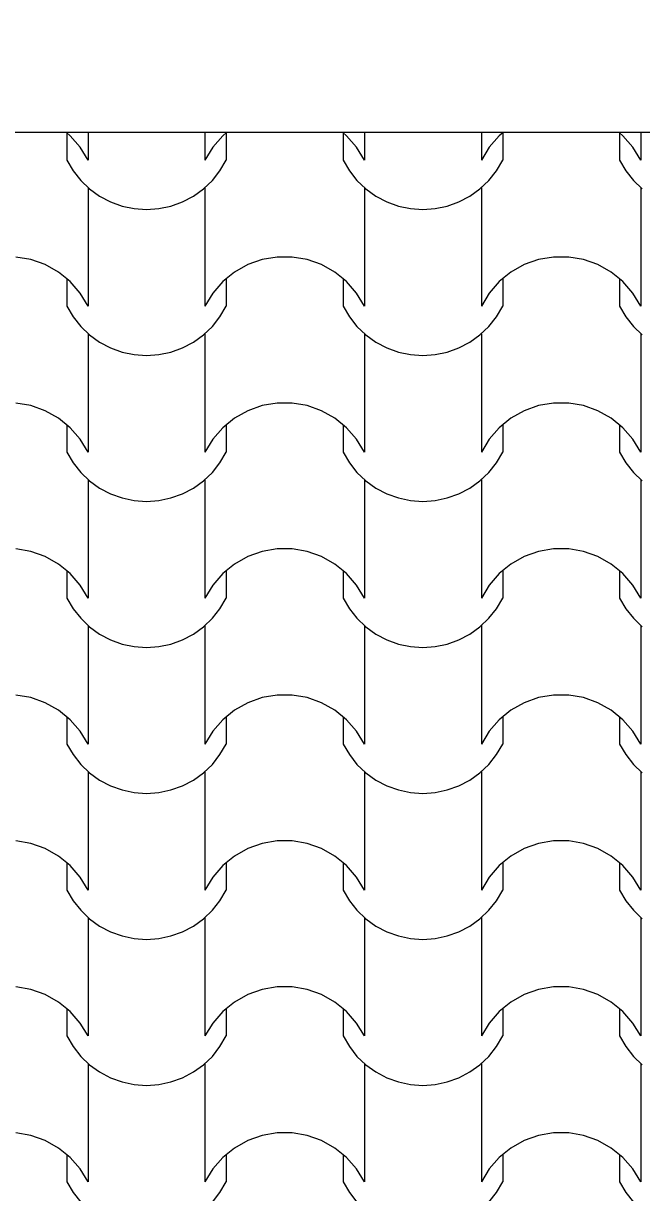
# Model space of a CAD drawing. Header units: millimetres. Extents: x 318905 to 439572, y -5133 to 105868.
# Drawn here: x 363865 to 364502, y 6543 to 7747 of the extents above; entities that cross this region are included whole.
import ezdxf

# ---------------------------------------------------------------- set-up
doc = ezdxf.new("R2010")
doc.units = ezdxf.units.MM
doc.header["$MEASUREMENT"] = 0
for name, color, linetype, lineweight in [('0_Stylo_No__98', 154, 'Continuous', 0), ('2D -  Dessin général_Stylo_No__1', 7, 'Continuous', 5), ('OMBRES_Stylo_No__1', 7, 'Continuous', 5)]:
    doc.layers.add(name, color=color, linetype=linetype, lineweight=lineweight)
doc.layers.add('OMBRES_Stylo_No__82', color=7, linetype='Continuous', lineweight=13, true_color=0xaaaaaa)
doc.styles.add('STYLE_GENERE_3', font='')
doc.styles.get('STYLE_GENERE_3').set_extended_font_data('Arial')
doc.dimstyles.new('STYLE_GENERE__1', dxfattribs={"dimtxt": 200, "dimasz": 142.5, "dimexe": 0.18, "dimexo": 500, "dimgap": 0.09, "dimtad": 0, "dimtih": 1, "dimtoh": 1, "dimlfac": 0.001, "dimzin": 0, "dimdsep": 46, "dimtxsty": 'STYLE_GENERE_3', "dimblk": 'ARROWHEAD_6', "dimblk1": 'ARROWHEAD_6', "dimblk2": 'ARROWHEAD_6', "dimcen": 0.09, "dimclrd": 154, "dimclre": 154, "dimclrt": 154, "dimazin": 0, "dimtfac": 1, "dimtdec": 4, "dimtmove": 0, "dimatfit": 3, "dimfxl": 0, "dimtolj": 1, "dimtzin": 0, "dimarcsym": 0})

# ---------------------------------------------------------------- blocks, each defined once
blk = doc.blocks.new('*X107')
at = {"layer": 'OMBRES_Stylo_No__82', "linetype": 'Continuous'}
for p, q in [((363913.6, 7631.3), (363909.7, 7634.5)), ((363910, 7634.2), (363910, 7606.2)), ((363932, 7634.5), (363932, 7606.2)), ((364052.3, 7634.5), (364052.3, 7606.2)), ((364074.6, 7634.5), (364070.7, 7631.3)), ((364074.3, 7634.2), (364074.3, 7606.2)), ((364198.1, 7631.3), (364194.2, 7634.5)), ((364194.5, 7634.2), (364194.5, 7606.2)), ((364216.5, 7634.5), (364216.5, 7606.2)), ((364336.8, 7634.5), (364336.8, 7606.2)), ((364359.1, 7634.5), (364355.2, 7631.3)), ((364358.8, 7634.2), (364358.8, 7606.2)), ((364482.6, 7631.3), (364478.7, 7634.5)), ((364479, 7634.2), (364479, 7606.2)), ((364501, 7634.5), (364501, 7606.2)), ((363923.9, 7619.5), (363913.6, 7631.3)), ((364070.7, 7631.3), (364060.4, 7619.5)), ((364208.4, 7619.5), (364198.1, 7631.3)), ((364355.2, 7631.3), (364344.9, 7619.5)), ((364492.9, 7619.5), (364482.6, 7631.3)), ((363932, 7606.2), (363923.9, 7619.5)), ((364060.4, 7619.5), (364052.3, 7606.2)), ((364216.5, 7606.2), (364208.4, 7619.5)), ((364344.9, 7619.5), (364336.8, 7606.2)), ((364501, 7606.2), (364492.9, 7619.5)), ((363910, 7606.2), (363916.5, 7595.2)), ((364067.8, 7595.2), (364074.3, 7606.2)), ((364194.5, 7606.2), (364201, 7595.2)), ((364352.3, 7595.2), (364358.8, 7606.2)), ((364479, 7606.2), (364485.4, 7595.2)), ((363916.5, 7595.2), (363924.4, 7585.3)), ((364060, 7585.3), (364067.8, 7595.2)), ((364201, 7595.2), (364208.8, 7585.3)), ((364344.4, 7585.3), (364352.3, 7595.2)), ((364485.4, 7595.2), (364493.3, 7585.3)), ((363924.4, 7585.3), (363933.6, 7576.5)), ((363932, 7577.8), (363932, 7516.8)), ((363933.6, 7576.5), (363943.9, 7569.1)), ((364040.5, 7569.1), (364050.8, 7576.5)), ((364050.8, 7576.5), (364060, 7585.3)), ((364052.3, 7577.8), (364052.3, 7516.8)), ((364208.8, 7585.3), (364218, 7576.5)), ((364216.5, 7577.8), (364216.5, 7516.8)), ((364218, 7576.5), (364228.3, 7569.1)), ((364324.9, 7569.1), (364335.2, 7576.5)), ((364335.2, 7576.5), (364344.4, 7585.3)), ((364336.8, 7577.8), (364336.8, 7516.8)), ((364493.3, 7585.3), (364502.5, 7576.5)), ((364501, 7577.8), (364501, 7516.8)), ((363943.9, 7569.1), (363955.1, 7563.1)), ((363955.1, 7563.1), (363967.1, 7558.8)), ((364017.3, 7558.8), (364029.2, 7563.1)), ((364029.2, 7563.1), (364040.5, 7569.1)), ((364228.3, 7569.1), (364239.6, 7563.1)), ((364239.6, 7563.1), (364251.5, 7558.8)), ((364301.7, 7558.8), (364313.7, 7563.1)), ((364313.7, 7563.1), (364324.9, 7569.1)), ((363967.1, 7558.8), (363979.5, 7556.2)), ((363979.5, 7556.2), (363992.2, 7555.3)), ((363992.2, 7555.3), (364004.8, 7556.2)), ((364004.8, 7556.2), (364017.3, 7558.8)), ((364251.5, 7558.8), (364264, 7556.2)), ((364264, 7556.2), (364276.6, 7555.3)), ((364276.6, 7555.3), (364289.3, 7556.2)), ((364289.3, 7556.2), (364301.7, 7558.8)), ((363932, 7516.8), (363932, 7455.8)), ((364052.3, 7516.8), (364052.3, 7455.8)), ((364216.5, 7516.8), (364216.5, 7455.8)), ((364336.8, 7516.8), (364336.8, 7455.8)), ((364501, 7516.8), (364501, 7455.8)), ((363873.1, 7503.7), (363857.7, 7506.3)), ((363887.9, 7498.5), (363873.1, 7503.7)), ((364111.2, 7503.7), (364096.5, 7498.5)), ((364126.6, 7506.3), (364111.2, 7503.7)), ((364134.4, 7506.3), (364126.6, 7506.3)), ((364142.2, 7506.3), (364134.4, 7506.3)), ((364157.6, 7503.7), (364142.2, 7506.3)), ((364172.3, 7498.5), (364157.6, 7503.7)), ((364395.7, 7503.7), (364380.9, 7498.5)), ((364411.1, 7506.3), (364395.7, 7503.7)), ((364418.9, 7506.3), (364411.1, 7506.3)), ((364426.7, 7506.3), (364418.9, 7506.3)), ((364442.1, 7503.7), (364426.7, 7506.3)), ((364456.8, 7498.5), (364442.1, 7503.7)), ((363901.5, 7490.8), (363887.9, 7498.5)), ((363913.6, 7481), (363901.5, 7490.8)), ((364082.8, 7490.8), (364070.7, 7481)), ((364096.5, 7498.5), (364082.8, 7490.8)), ((364186, 7490.8), (364172.3, 7498.5)), ((364198.1, 7481), (364186, 7490.8)), ((364367.3, 7490.8), (364355.2, 7481)), ((364380.9, 7498.5), (364367.3, 7490.8)), ((364470.5, 7490.8), (364456.8, 7498.5)), ((364482.6, 7481), (364470.5, 7490.8)), ((363910, 7483.9), (363910, 7455.8)), ((363923.9, 7469.2), (363913.6, 7481)), ((364070.7, 7481), (364060.4, 7469.2)), ((364074.3, 7483.9), (364074.3, 7455.8)), ((364194.5, 7483.9), (364194.5, 7455.8)), ((364208.4, 7469.2), (364198.1, 7481)), ((364355.2, 7481), (364344.9, 7469.2)), ((364358.8, 7483.9), (364358.8, 7455.8)), ((364479, 7483.9), (364479, 7455.8)), ((364492.9, 7469.2), (364482.6, 7481)), ((363932, 7455.8), (363923.9, 7469.2)), ((364060.4, 7469.2), (364052.3, 7455.8)), ((364216.5, 7455.8), (364208.4, 7469.2)), ((364344.9, 7469.2), (364336.8, 7455.8)), ((364501, 7455.8), (364492.9, 7469.2)), ((363910, 7455.8), (363916.5, 7444.9)), ((364067.8, 7444.9), (364074.3, 7455.8)), ((364194.5, 7455.8), (364201, 7444.9)), ((364352.3, 7444.9), (364358.8, 7455.8)), ((364479, 7455.8), (364485.4, 7444.9)), ((363916.5, 7444.9), (363924.4, 7434.9)), ((364060, 7434.9), (364067.8, 7444.9)), ((364201, 7444.9), (364208.8, 7434.9)), ((364344.4, 7434.9), (364352.3, 7444.9)), ((364485.4, 7444.9), (364493.3, 7434.9)), ((363924.4, 7434.9), (363933.6, 7426.2)), ((364050.8, 7426.2), (364060, 7434.9)), ((364208.8, 7434.9), (364218, 7426.2)), ((364335.2, 7426.2), (364344.4, 7434.9)), ((364493.3, 7434.9), (364502.5, 7426.2)), ((363932, 7427.4), (363932, 7366.5)), ((363933.6, 7426.2), (363943.9, 7418.7)), ((363943.9, 7418.7), (363955.1, 7412.8)), ((364029.2, 7412.8), (364040.5, 7418.7)), ((364040.5, 7418.7), (364050.8, 7426.2)), ((364052.3, 7427.4), (364052.3, 7366.5)), ((364216.5, 7427.4), (364216.5, 7366.5)), ((364218, 7426.2), (364228.3, 7418.7)), ((364228.3, 7418.7), (364239.6, 7412.8)), ((364313.7, 7412.8), (364324.9, 7418.7)), ((364324.9, 7418.7), (364335.2, 7426.2)), ((364336.8, 7427.4), (364336.8, 7366.5)), ((364501, 7427.4), (364501, 7366.5)), ((363955.1, 7412.8), (363967.1, 7408.5)), ((363967.1, 7408.5), (363979.5, 7405.9)), ((363979.5, 7405.9), (363992.2, 7405)), ((363992.2, 7405), (364004.8, 7405.9)), ((364004.8, 7405.9), (364017.3, 7408.5)), ((364017.3, 7408.5), (364029.2, 7412.8)), ((364239.6, 7412.8), (364251.5, 7408.5)), ((364251.5, 7408.5), (364264, 7405.9)), ((364264, 7405.9), (364276.6, 7405)), ((364276.6, 7405), (364289.3, 7405.9)), ((364289.3, 7405.9), (364301.7, 7408.5)), ((364301.7, 7408.5), (364313.7, 7412.8)), ((363932, 7366.5), (363932, 7305.5)), ((364052.3, 7366.5), (364052.3, 7305.5)), ((364216.5, 7366.5), (364216.5, 7305.5)), ((364336.8, 7366.5), (364336.8, 7305.5)), ((364501, 7366.5), (364501, 7305.5)), ((363873.1, 7353.4), (363857.7, 7356)), ((363887.9, 7348.1), (363873.1, 7353.4)), ((363901.5, 7340.5), (363887.9, 7348.1)), ((364096.5, 7348.1), (364082.8, 7340.5)), ((364111.2, 7353.4), (364096.5, 7348.1)), ((364126.6, 7356), (364111.2, 7353.4)), ((364134.4, 7356), (364126.6, 7356)), ((364142.2, 7356), (364134.4, 7356)), ((364157.6, 7353.4), (364142.2, 7356)), ((364172.3, 7348.1), (364157.6, 7353.4)), ((364186, 7340.5), (364172.3, 7348.1)), ((364380.9, 7348.1), (364367.3, 7340.5)), ((364395.7, 7353.4), (364380.9, 7348.1)), ((364411.1, 7356), (364395.7, 7353.4)), ((364418.9, 7356), (364411.1, 7356)), ((364426.7, 7356), (364418.9, 7356)), ((364442.1, 7353.4), (364426.7, 7356)), ((364456.8, 7348.1), (364442.1, 7353.4)), ((364470.5, 7340.5), (364456.8, 7348.1)), ((363913.6, 7330.6), (363901.5, 7340.5)), ((363910, 7333.5), (363910, 7305.5)), ((364082.8, 7340.5), (364070.7, 7330.6)), ((364074.3, 7333.5), (364074.3, 7305.5)), ((364198.1, 7330.6), (364186, 7340.5)), ((364194.5, 7333.5), (364194.5, 7305.5)), ((364367.3, 7340.5), (364355.2, 7330.6)), ((364358.8, 7333.5), (364358.8, 7305.5)), ((364482.6, 7330.6), (364470.5, 7340.5)), ((364479, 7333.5), (364479, 7305.5)), ((363923.9, 7318.8), (363913.6, 7330.6)), ((364070.7, 7330.6), (364060.4, 7318.8)), ((364208.4, 7318.8), (364198.1, 7330.6)), ((364355.2, 7330.6), (364344.9, 7318.8)), ((364492.9, 7318.8), (364482.6, 7330.6)), ((363932, 7305.5), (363923.9, 7318.8)), ((364060.4, 7318.8), (364052.3, 7305.5)), ((364216.5, 7305.5), (364208.4, 7318.8)), ((364344.9, 7318.8), (364336.8, 7305.5)), ((364501, 7305.5), (364492.9, 7318.8)), ((363910, 7305.5), (363916.5, 7294.5)), ((364067.8, 7294.5), (364074.3, 7305.5)), ((364194.5, 7305.5), (364201, 7294.5)), ((364352.3, 7294.5), (364358.8, 7305.5)), ((364479, 7305.5), (364485.4, 7294.5)), ((363916.5, 7294.5), (363924.4, 7284.6)), ((364060, 7284.6), (364067.8, 7294.5)), ((364201, 7294.5), (364208.8, 7284.6)), ((364344.4, 7284.6), (364352.3, 7294.5)), ((364485.4, 7294.5), (364493.3, 7284.6)), ((363924.4, 7284.6), (363933.6, 7275.8)), ((363932, 7277.1), (363932, 7216.1)), ((363933.6, 7275.8), (363943.9, 7268.4)), ((364040.5, 7268.4), (364050.8, 7275.8)), ((364050.8, 7275.8), (364060, 7284.6)), ((364052.3, 7277.1), (364052.3, 7216.1)), ((364208.8, 7284.6), (364218, 7275.8)), ((364216.5, 7277.1), (364216.5, 7216.1)), ((364218, 7275.8), (364228.3, 7268.4)), ((364324.9, 7268.4), (364335.2, 7275.8)), ((364335.2, 7275.8), (364344.4, 7284.6)), ((364336.8, 7277.1), (364336.8, 7216.1)), ((364493.3, 7284.6), (364502.5, 7275.8)), ((364501, 7277.1), (364501, 7216.1)), ((363943.9, 7268.4), (363955.1, 7262.5)), ((363955.1, 7262.5), (363967.1, 7258.2)), ((364017.3, 7258.2), (364029.2, 7262.5)), ((364029.2, 7262.5), (364040.5, 7268.4)), ((364228.3, 7268.4), (364239.6, 7262.5)), ((364239.6, 7262.5), (364251.5, 7258.2)), ((364301.7, 7258.2), (364313.7, 7262.5)), ((364313.7, 7262.5), (364324.9, 7268.4)), ((363967.1, 7258.2), (363979.5, 7255.5)), ((363979.5, 7255.5), (363992.2, 7254.7)), ((363992.2, 7254.7), (364004.8, 7255.5)), ((364004.8, 7255.5), (364017.3, 7258.2)), ((364251.5, 7258.2), (364264, 7255.5)), ((364264, 7255.5), (364276.6, 7254.7)), ((364276.6, 7254.7), (364289.3, 7255.5)), ((364289.3, 7255.5), (364301.7, 7258.2)), ((363932, 7216.1), (363932, 7155.2)), ((364052.3, 7216.1), (364052.3, 7155.2)), ((364216.5, 7216.1), (364216.5, 7155.2)), ((364336.8, 7216.1), (364336.8, 7155.2)), ((364501, 7216.1), (364501, 7155.2)), ((363873.1, 7203), (363857.7, 7205.7)), ((363887.9, 7197.8), (363873.1, 7203)), ((364111.2, 7203), (364096.5, 7197.8)), ((364126.6, 7205.7), (364111.2, 7203)), ((364134.4, 7205.7), (364126.6, 7205.7)), ((364142.2, 7205.7), (364134.4, 7205.7)), ((364157.6, 7203), (364142.2, 7205.7)), ((364172.3, 7197.8), (364157.6, 7203)), ((364395.7, 7203), (364380.9, 7197.8)), ((364411.1, 7205.7), (364395.7, 7203)), ((364418.9, 7205.7), (364411.1, 7205.7)), ((364426.7, 7205.7), (364418.9, 7205.7)), ((364442.1, 7203), (364426.7, 7205.7)), ((364456.8, 7197.8), (364442.1, 7203)), ((363901.5, 7190.1), (363887.9, 7197.8)), ((363913.6, 7180.3), (363901.5, 7190.1)), ((364082.8, 7190.1), (364070.7, 7180.3)), ((364096.5, 7197.8), (364082.8, 7190.1)), ((364186, 7190.1), (364172.3, 7197.8)), ((364198.1, 7180.3), (364186, 7190.1)), ((364367.3, 7190.1), (364355.2, 7180.3)), ((364380.9, 7197.8), (364367.3, 7190.1)), ((364470.5, 7190.1), (364456.8, 7197.8)), ((364482.6, 7180.3), (364470.5, 7190.1)), ((363910, 7183.2), (363910, 7155.2)), ((363923.9, 7168.5), (363913.6, 7180.3)), ((364070.7, 7180.3), (364060.4, 7168.5)), ((364074.3, 7183.2), (364074.3, 7155.2)), ((364194.5, 7183.2), (364194.5, 7155.2)), ((364208.4, 7168.5), (364198.1, 7180.3)), ((364355.2, 7180.3), (364344.9, 7168.5)), ((364358.8, 7183.2), (364358.8, 7155.2)), ((364479, 7183.2), (364479, 7155.2)), ((364492.9, 7168.5), (364482.6, 7180.3)), ((363932, 7155.2), (363923.9, 7168.5)), ((364060.4, 7168.5), (364052.3, 7155.2)), ((364216.5, 7155.2), (364208.4, 7168.5)), ((364344.9, 7168.5), (364336.8, 7155.2)), ((364501, 7155.2), (364492.9, 7168.5)), ((363910, 7155.2), (363916.5, 7144.2)), ((364067.8, 7144.2), (364074.3, 7155.2)), ((364194.5, 7155.2), (364201, 7144.2)), ((364352.3, 7144.2), (364358.8, 7155.2)), ((364479, 7155.2), (364485.4, 7144.2)), ((363916.5, 7144.2), (363924.4, 7134.3)), ((364060, 7134.3), (364067.8, 7144.2)), ((364201, 7144.2), (364208.8, 7134.3)), ((364344.4, 7134.3), (364352.3, 7144.2)), ((364485.4, 7144.2), (364493.3, 7134.3)), ((363924.4, 7134.3), (363933.6, 7125.5)), ((364050.8, 7125.5), (364060, 7134.3)), ((364208.8, 7134.3), (364218, 7125.5)), ((364335.2, 7125.5), (364344.4, 7134.3)), ((364493.3, 7134.3), (364502.5, 7125.5)), ((363932, 7126.8), (363932, 7065.8)), ((363933.6, 7125.5), (363943.9, 7118.1)), ((363943.9, 7118.1), (363955.1, 7112.1)), ((364029.2, 7112.1), (364040.5, 7118.1)), ((364040.5, 7118.1), (364050.8, 7125.5)), ((364052.3, 7126.8), (364052.3, 7065.8)), ((364216.5, 7126.8), (364216.5, 7065.8)), ((364218, 7125.5), (364228.3, 7118.1)), ((364228.3, 7118.1), (364239.6, 7112.1)), ((364313.7, 7112.1), (364324.9, 7118.1)), ((364324.9, 7118.1), (364335.2, 7125.5)), ((364336.8, 7126.8), (364336.8, 7065.8)), ((364501, 7126.8), (364501, 7065.8)), ((363955.1, 7112.1), (363967.1, 7107.8)), ((363967.1, 7107.8), (363979.5, 7105.2)), ((363979.5, 7105.2), (363992.2, 7104.3)), ((363992.2, 7104.3), (364004.8, 7105.2)), ((364004.8, 7105.2), (364017.3, 7107.8)), ((364017.3, 7107.8), (364029.2, 7112.1)), ((364239.6, 7112.1), (364251.5, 7107.8)), ((364251.5, 7107.8), (364264, 7105.2)), ((364264, 7105.2), (364276.6, 7104.3)), ((364276.6, 7104.3), (364289.3, 7105.2)), ((364289.3, 7105.2), (364301.7, 7107.8)), ((364301.7, 7107.8), (364313.7, 7112.1)), ((363932, 7065.8), (363932, 7004.8)), ((364052.3, 7065.8), (364052.3, 7004.8)), ((364216.5, 7065.8), (364216.5, 7004.8)), ((364336.8, 7065.8), (364336.8, 7004.8)), ((364501, 7065.8), (364501, 7004.8)), ((363873.1, 7052.7), (363857.7, 7055.3)), ((363887.9, 7047.4), (363873.1, 7052.7)), ((363901.5, 7039.8), (363887.9, 7047.4)), ((364096.5, 7047.4), (364082.8, 7039.8)), ((364111.2, 7052.7), (364096.5, 7047.4)), ((364126.6, 7055.3), (364111.2, 7052.7)), ((364134.4, 7055.3), (364126.6, 7055.3)), ((364142.2, 7055.3), (364134.4, 7055.3)), ((364157.6, 7052.7), (364142.2, 7055.3)), ((364172.3, 7047.4), (364157.6, 7052.7)), ((364186, 7039.8), (364172.3, 7047.4)), ((364380.9, 7047.4), (364367.3, 7039.8)), ((364395.7, 7052.7), (364380.9, 7047.4)), ((364411.1, 7055.3), (364395.7, 7052.7)), ((364418.9, 7055.3), (364411.1, 7055.3)), ((364426.7, 7055.3), (364418.9, 7055.3)), ((364442.1, 7052.7), (364426.7, 7055.3)), ((364456.8, 7047.4), (364442.1, 7052.7)), ((364470.5, 7039.8), (364456.8, 7047.4)), ((363913.6, 7029.9), (363901.5, 7039.8)), ((363910, 7032.9), (363910, 7004.8)), ((364082.8, 7039.8), (364070.7, 7029.9)), ((364074.3, 7032.9), (364074.3, 7004.8)), ((364198.1, 7029.9), (364186, 7039.8)), ((364194.5, 7032.9), (364194.5, 7004.8)), ((364367.3, 7039.8), (364355.2, 7029.9)), ((364358.8, 7032.9), (364358.8, 7004.8)), ((364482.6, 7029.9), (364470.5, 7039.8)), ((364479, 7032.9), (364479, 7004.8)), ((363923.9, 7018.2), (363913.6, 7029.9)), ((364070.7, 7029.9), (364060.4, 7018.2)), ((364208.4, 7018.2), (364198.1, 7029.9)), ((364355.2, 7029.9), (364344.9, 7018.2)), ((364492.9, 7018.2), (364482.6, 7029.9)), ((363932, 7004.8), (363923.9, 7018.2)), ((364060.4, 7018.2), (364052.3, 7004.8)), ((364216.5, 7004.8), (364208.4, 7018.2)), ((364344.9, 7018.2), (364336.8, 7004.8)), ((364501, 7004.8), (364492.9, 7018.2)), ((363910, 7004.8), (363916.5, 6993.9)), ((364067.8, 6993.9), (364074.3, 7004.8)), ((364194.5, 7004.8), (364201, 6993.9)), ((364352.3, 6993.9), (364358.8, 7004.8)), ((364479, 7004.8), (364485.4, 6993.9)), ((363916.5, 6993.9), (363924.4, 6983.9)), ((363924.4, 6983.9), (363933.6, 6975.1)), ((364050.8, 6975.1), (364060, 6983.9)), ((364060, 6983.9), (364067.8, 6993.9)), ((364201, 6993.9), (364208.8, 6983.9)), ((364208.8, 6983.9), (364218, 6975.1)), ((364335.2, 6975.1), (364344.4, 6983.9)), ((364344.4, 6983.9), (364352.3, 6993.9)), ((364485.4, 6993.9), (364493.3, 6983.9)), ((364493.3, 6983.9), (364502.5, 6975.1)), ((363932, 6976.4), (363932, 6915.5)), ((363933.6, 6975.1), (363943.9, 6967.7)), ((364040.5, 6967.7), (364050.8, 6975.1)), ((364052.3, 6976.4), (364052.3, 6915.5)), ((364216.5, 6976.4), (364216.5, 6915.5)), ((364218, 6975.1), (364228.3, 6967.7)), ((364324.9, 6967.7), (364335.2, 6975.1)), ((364336.8, 6976.4), (364336.8, 6915.5)), ((364501, 6976.4), (364501, 6915.5)), ((363943.9, 6967.7), (363955.1, 6961.8)), ((363955.1, 6961.8), (363967.1, 6957.5)), ((364017.3, 6957.5), (364029.2, 6961.8)), ((364029.2, 6961.8), (364040.5, 6967.7)), ((364228.3, 6967.7), (364239.6, 6961.8)), ((364239.6, 6961.8), (364251.5, 6957.5)), ((364301.7, 6957.5), (364313.7, 6961.8)), ((364313.7, 6961.8), (364324.9, 6967.7)), ((363967.1, 6957.5), (363979.5, 6954.9)), ((363979.5, 6954.9), (363992.2, 6954)), ((363992.2, 6954), (364004.8, 6954.9)), ((364004.8, 6954.9), (364017.3, 6957.5)), ((364251.5, 6957.5), (364264, 6954.9)), ((364264, 6954.9), (364276.6, 6954)), ((364276.6, 6954), (364289.3, 6954.9)), ((364289.3, 6954.9), (364301.7, 6957.5)), ((363932, 6915.5), (363932, 6854.5)), ((364052.3, 6915.5), (364052.3, 6854.5)), ((364216.5, 6915.5), (364216.5, 6854.5)), ((364336.8, 6915.5), (364336.8, 6854.5)), ((364501, 6915.5), (364501, 6854.5)), ((363873.1, 6902.3), (363857.7, 6905)), ((363887.9, 6897.1), (363873.1, 6902.3)), ((364111.2, 6902.3), (364096.5, 6897.1)), ((364126.6, 6905), (364111.2, 6902.3)), ((364134.4, 6905), (364126.6, 6905)), ((364142.2, 6905), (364134.4, 6905)), ((364157.6, 6902.3), (364142.2, 6905)), ((364172.3, 6897.1), (364157.6, 6902.3)), ((364395.7, 6902.3), (364380.9, 6897.1)), ((364411.1, 6905), (364395.7, 6902.3)), ((364418.9, 6905), (364411.1, 6905)), ((364426.7, 6905), (364418.9, 6905)), ((364442.1, 6902.3), (364426.7, 6905)), ((364456.8, 6897.1), (364442.1, 6902.3)), ((363901.5, 6889.5), (363887.9, 6897.1)), ((363913.6, 6879.6), (363901.5, 6889.5)), ((364082.8, 6889.5), (364070.7, 6879.6)), ((364096.5, 6897.1), (364082.8, 6889.5)), ((364186, 6889.5), (364172.3, 6897.1)), ((364198.1, 6879.6), (364186, 6889.5)), ((364367.3, 6889.5), (364355.2, 6879.6)), ((364380.9, 6897.1), (364367.3, 6889.5)), ((364470.5, 6889.5), (364456.8, 6897.1)), ((364482.6, 6879.6), (364470.5, 6889.5)), ((363910, 6882.5), (363910, 6854.5)), ((363923.9, 6867.8), (363913.6, 6879.6)), ((364070.7, 6879.6), (364060.4, 6867.8)), ((364074.3, 6882.5), (364074.3, 6854.5)), ((364194.5, 6882.5), (364194.5, 6854.5)), ((364208.4, 6867.8), (364198.1, 6879.6)), ((364355.2, 6879.6), (364344.9, 6867.8)), ((364358.8, 6882.5), (364358.8, 6854.5)), ((364479, 6882.5), (364479, 6854.5)), ((364492.9, 6867.8), (364482.6, 6879.6)), ((363932, 6854.5), (363923.9, 6867.8)), ((364060.4, 6867.8), (364052.3, 6854.5)), ((364216.5, 6854.5), (364208.4, 6867.8)), ((364344.9, 6867.8), (364336.8, 6854.5)), ((364501, 6854.5), (364492.9, 6867.8)), ((363910, 6854.5), (363916.5, 6843.5)), ((364067.8, 6843.5), (364074.3, 6854.5)), ((364194.5, 6854.5), (364201, 6843.5)), ((364352.3, 6843.5), (364358.8, 6854.5)), ((364479, 6854.5), (364485.4, 6843.5)), ((363916.5, 6843.5), (363924.4, 6833.6)), ((364060, 6833.6), (364067.8, 6843.5)), ((364201, 6843.5), (364208.8, 6833.6)), ((364344.4, 6833.6), (364352.3, 6843.5)), ((364485.4, 6843.5), (364493.3, 6833.6)), ((363924.4, 6833.6), (363933.6, 6824.8)), ((364050.8, 6824.8), (364060, 6833.6)), ((364208.8, 6833.6), (364218, 6824.8)), ((364335.2, 6824.8), (364344.4, 6833.6)), ((364493.3, 6833.6), (364502.5, 6824.8)), ((363932, 6826.1), (363932, 6765.1)), ((363933.6, 6824.8), (363943.9, 6817.4)), ((363943.9, 6817.4), (363955.1, 6811.5)), ((364029.2, 6811.5), (364040.5, 6817.4)), ((364040.5, 6817.4), (364050.8, 6824.8)), ((364052.3, 6826.1), (364052.3, 6765.1)), ((364216.5, 6826.1), (364216.5, 6765.1)), ((364218, 6824.8), (364228.3, 6817.4)), ((364228.3, 6817.4), (364239.6, 6811.5)), ((364313.7, 6811.5), (364324.9, 6817.4)), ((364324.9, 6817.4), (364335.2, 6824.8)), ((364336.8, 6826.1), (364336.8, 6765.1)), ((364501, 6826.1), (364501, 6765.1)), ((363955.1, 6811.5), (363967.1, 6807.2)), ((363967.1, 6807.2), (363979.5, 6804.5)), ((363979.5, 6804.5), (363992.2, 6803.7)), ((363992.2, 6803.7), (364004.8, 6804.5)), ((364004.8, 6804.5), (364017.3, 6807.2)), ((364017.3, 6807.2), (364029.2, 6811.5)), ((364239.6, 6811.5), (364251.5, 6807.2)), ((364251.5, 6807.2), (364264, 6804.5)), ((364264, 6804.5), (364276.6, 6803.7)), ((364276.6, 6803.7), (364289.3, 6804.5)), ((364289.3, 6804.5), (364301.7, 6807.2)), ((364301.7, 6807.2), (364313.7, 6811.5)), ((363932, 6765.1), (363932, 6704.2)), ((364052.3, 6765.1), (364052.3, 6704.2)), ((364216.5, 6765.1), (364216.5, 6704.2)), ((364336.8, 6765.1), (364336.8, 6704.2)), ((364501, 6765.1), (364501, 6704.2)), ((363873.1, 6752), (363857.7, 6754.7)), ((363887.9, 6746.8), (363873.1, 6752)), ((363901.5, 6739.1), (363887.9, 6746.8)), ((364096.5, 6746.8), (364082.8, 6739.1)), ((364111.2, 6752), (364096.5, 6746.8)), ((364126.6, 6754.7), (364111.2, 6752)), ((364134.4, 6754.7), (364126.6, 6754.7)), ((364142.2, 6754.7), (364134.4, 6754.7)), ((364157.6, 6752), (364142.2, 6754.7)), ((364172.3, 6746.8), (364157.6, 6752)), ((364186, 6739.1), (364172.3, 6746.8)), ((364380.9, 6746.8), (364367.3, 6739.1)), ((364395.7, 6752), (364380.9, 6746.8)), ((364411.1, 6754.7), (364395.7, 6752)), ((364418.9, 6754.7), (364411.1, 6754.7)), ((364426.7, 6754.7), (364418.9, 6754.7)), ((364442.1, 6752), (364426.7, 6754.7)), ((364456.8, 6746.8), (364442.1, 6752)), ((364470.5, 6739.1), (364456.8, 6746.8)), ((363913.6, 6729.3), (363901.5, 6739.1)), ((363910, 6732.2), (363910, 6704.2)), ((364082.8, 6739.1), (364070.7, 6729.3)), ((364074.3, 6732.2), (364074.3, 6704.2)), ((364198.1, 6729.3), (364186, 6739.1)), ((364194.5, 6732.2), (364194.5, 6704.2)), ((364367.3, 6739.1), (364355.2, 6729.3)), ((364358.8, 6732.2), (364358.8, 6704.2)), ((364482.6, 6729.3), (364470.5, 6739.1)), ((364479, 6732.2), (364479, 6704.2)), ((363923.9, 6717.5), (363913.6, 6729.3)), ((364070.7, 6729.3), (364060.4, 6717.5)), ((364208.4, 6717.5), (364198.1, 6729.3)), ((364355.2, 6729.3), (364344.9, 6717.5)), ((364492.9, 6717.5), (364482.6, 6729.3)), ((363932, 6704.2), (363923.9, 6717.5)), ((364060.4, 6717.5), (364052.3, 6704.2)), ((364216.5, 6704.2), (364208.4, 6717.5)), ((364344.9, 6717.5), (364336.8, 6704.2)), ((364501, 6704.2), (364492.9, 6717.5)), ((363910, 6704.2), (363916.5, 6693.2)), ((364067.8, 6693.2), (364074.3, 6704.2)), ((364194.5, 6704.2), (364201, 6693.2)), ((364352.3, 6693.2), (364358.8, 6704.2)), ((364479, 6704.2), (364485.4, 6693.2)), ((363916.5, 6693.2), (363924.4, 6683.2)), ((363924.4, 6683.2), (363933.6, 6674.5)), ((364050.8, 6674.5), (364060, 6683.2)), ((364060, 6683.2), (364067.8, 6693.2)), ((364201, 6693.2), (364208.8, 6683.2)), ((364208.8, 6683.2), (364218, 6674.5)), ((364335.2, 6674.5), (364344.4, 6683.2)), ((364344.4, 6683.2), (364352.3, 6693.2)), ((364485.4, 6693.2), (364493.3, 6683.2)), ((364493.3, 6683.2), (364502.5, 6674.5)), ((363932, 6675.8), (363932, 6614.8)), ((363933.6, 6674.5), (363943.9, 6667.1)), ((364040.5, 6667.1), (364050.8, 6674.5)), ((364052.3, 6675.8), (364052.3, 6614.8)), ((364216.5, 6675.8), (364216.5, 6614.8)), ((364218, 6674.5), (364228.3, 6667.1)), ((364324.9, 6667.1), (364335.2, 6674.5)), ((364336.8, 6675.8), (364336.8, 6614.8)), ((364501, 6675.8), (364501, 6614.8)), ((363943.9, 6667.1), (363955.1, 6661.1)), ((363955.1, 6661.1), (363967.1, 6656.8)), ((364017.3, 6656.8), (364029.2, 6661.1)), ((364029.2, 6661.1), (364040.5, 6667.1)), ((364228.3, 6667.1), (364239.6, 6661.1)), ((364239.6, 6661.1), (364251.5, 6656.8)), ((364301.7, 6656.8), (364313.7, 6661.1)), ((364313.7, 6661.1), (364324.9, 6667.1)), ((363967.1, 6656.8), (363979.5, 6654.2)), ((363979.5, 6654.2), (363992.2, 6653.3)), ((363992.2, 6653.3), (364004.8, 6654.2)), ((364004.8, 6654.2), (364017.3, 6656.8)), ((364251.5, 6656.8), (364264, 6654.2)), ((364264, 6654.2), (364276.6, 6653.3)), ((364276.6, 6653.3), (364289.3, 6654.2)), ((364289.3, 6654.2), (364301.7, 6656.8)), ((363932, 6614.8), (363932, 6553.8)), ((364052.3, 6614.8), (364052.3, 6553.8)), ((364216.5, 6614.8), (364216.5, 6553.8)), ((364336.8, 6614.8), (364336.8, 6553.8)), ((364501, 6614.8), (364501, 6553.8)), ((363873.1, 6601.7), (363857.7, 6604.3)), ((363887.9, 6596.4), (363873.1, 6601.7)), ((364111.2, 6601.7), (364096.5, 6596.4)), ((364126.6, 6604.3), (364111.2, 6601.7)), ((364134.4, 6604.3), (364126.6, 6604.3)), ((364142.2, 6604.3), (364134.4, 6604.3)), ((364157.6, 6601.7), (364142.2, 6604.3)), ((364172.3, 6596.4), (364157.6, 6601.7)), ((364395.7, 6601.7), (364380.9, 6596.4)), ((364411.1, 6604.3), (364395.7, 6601.7)), ((364418.9, 6604.3), (364411.1, 6604.3)), ((364426.7, 6604.3), (364418.9, 6604.3)), ((364442.1, 6601.7), (364426.7, 6604.3)), ((364456.8, 6596.4), (364442.1, 6601.7)), ((363901.5, 6588.8), (363887.9, 6596.4)), ((363913.6, 6578.9), (363901.5, 6588.8)), ((364082.8, 6588.8), (364070.7, 6578.9)), ((364096.5, 6596.4), (364082.8, 6588.8)), ((364186, 6588.8), (364172.3, 6596.4)), ((364198.1, 6578.9), (364186, 6588.8)), ((364367.3, 6588.8), (364355.2, 6578.9)), ((364380.9, 6596.4), (364367.3, 6588.8)), ((364470.5, 6588.8), (364456.8, 6596.4)), ((364482.6, 6578.9), (364470.5, 6588.8)), ((363910, 6581.8), (363910, 6553.8)), ((363923.9, 6567.2), (363913.6, 6578.9)), ((364070.7, 6578.9), (364060.4, 6567.2)), ((364074.3, 6581.8), (364074.3, 6553.8)), ((364194.5, 6581.8), (364194.5, 6553.8)), ((364208.4, 6567.2), (364198.1, 6578.9)), ((364355.2, 6578.9), (364344.9, 6567.2)), ((364358.8, 6581.8), (364358.8, 6553.8)), ((364479, 6581.8), (364479, 6553.8)), ((364492.9, 6567.2), (364482.6, 6578.9)), ((363932, 6553.8), (363923.9, 6567.2)), ((364060.4, 6567.2), (364052.3, 6553.8)), ((364216.5, 6553.8), (364208.4, 6567.2)), ((364344.9, 6567.2), (364336.8, 6553.8)), ((364501, 6553.8), (364492.9, 6567.2)), ((363910, 6553.8), (363916.5, 6542.9)), ((364067.8, 6542.9), (364074.3, 6553.8)), ((364194.5, 6553.8), (364201, 6542.9)), ((364352.3, 6542.9), (364358.8, 6553.8)), ((364479, 6553.8), (364485.4, 6542.9)), ((363916.5, 6542.9), (363924.4, 6532.9)), ((364060, 6532.9), (364067.8, 6542.9)), ((364201, 6542.9), (364208.8, 6532.9)), ((364344.4, 6532.9), (364352.3, 6542.9)), ((364485.4, 6542.9), (364493.3, 6532.9))]:
    blk.add_line(p, q, dxfattribs=at)
blk = doc.blocks.new('Hachure_26', base_point=(0, 4000))
at = {"layer": 'OMBRES_Stylo_No__1', "linetype": 'Continuous'}
blk.add_line((369844.5, 7634.5), (361366.4, 7634.5), dxfattribs=at)
at = {"layer": 'OMBRES_Stylo_No__82', "linetype": 'Continuous'}
blk.add_blockref('*X107', (0, 0), dxfattribs=at)
blk = doc.blocks.new('*D124')
at = {"layer": '0_Stylo_No__98', "linetype": 'Continuous'}
for p, q in [((352187.7, 7634.5), (352187.7, 7747)), ((352262.7, 7559.5), (352112.7, 7709.5)), ((352687.7, 7634.5), (352047.1, 7634.5)), ((352187.7, 3678.3), (352187.7, 7634.5)), ((352187.7, -552.4), (352187.7, 3403.7)), ((352112.7, -477.4), (352262.7, -627.4)), ((352328.3, -552.4), (351687.7, -552.4)), ((352187.7, -664.9), (352187.7, -552.4))]:
    blk.add_line(p, q, dxfattribs=at)
at = {"layer": '0_Stylo_No__98', "insert": (351920.8, 3441), "char_height": 200, "attachment_point": 7, "style": 'STYLE_GENERE_3'}
blk.add_mtext('\\A1;{\\pql;\\fArial|b0|i0|c0|p34;8,19}', dxfattribs=at)
blk = doc.blocks.new('ARROWHEAD_6')
at = {"color": 0, "linetype": 'Continuous', "lineweight": 0}
for p, q in [((-0.5, -0.5), (0.5, 0.5)), ((0, 0), (-1, 0))]:
    blk.add_line(p, q, dxfattribs=at)

msp = doc.modelspace()

# ---------------------------------------------------------------- linework, layer by layer
at = {"layer": '2D -  Dessin général_Stylo_No__1', "linetype": 'Continuous'}
msp.add_line((369844.465, 7634.463), (354049.368, 7634.516), dxfattribs=at)

# ---------------------------------------------------------------- block references
at = {"layer": 'OMBRES_Stylo_No__82', "linetype": 'Continuous'}
msp.add_blockref('Hachure_26', (0, 4000), dxfattribs=at)

# ---------------------------------------------------------------- dimensions: what is measured, and where the dimension line sits
at = {"color": 154, "linetype": 'Continuous', "lineweight": 0}
dim = msp.add_linear_dim(base=(352187.679, 7634.463), p1=(352187.679, -552.434), p2=(369844.465, 7634.463), angle=90, dimstyle='STYLE_GENERE__1', dxfattribs=at)
dim.commit()
dim.dimension.update_dxf_attribs({"geometry": '*D124', "text_midpoint": (352215.877, 3541.014), "dimtype": 160})

doc.saveas('drawing.dxf')
